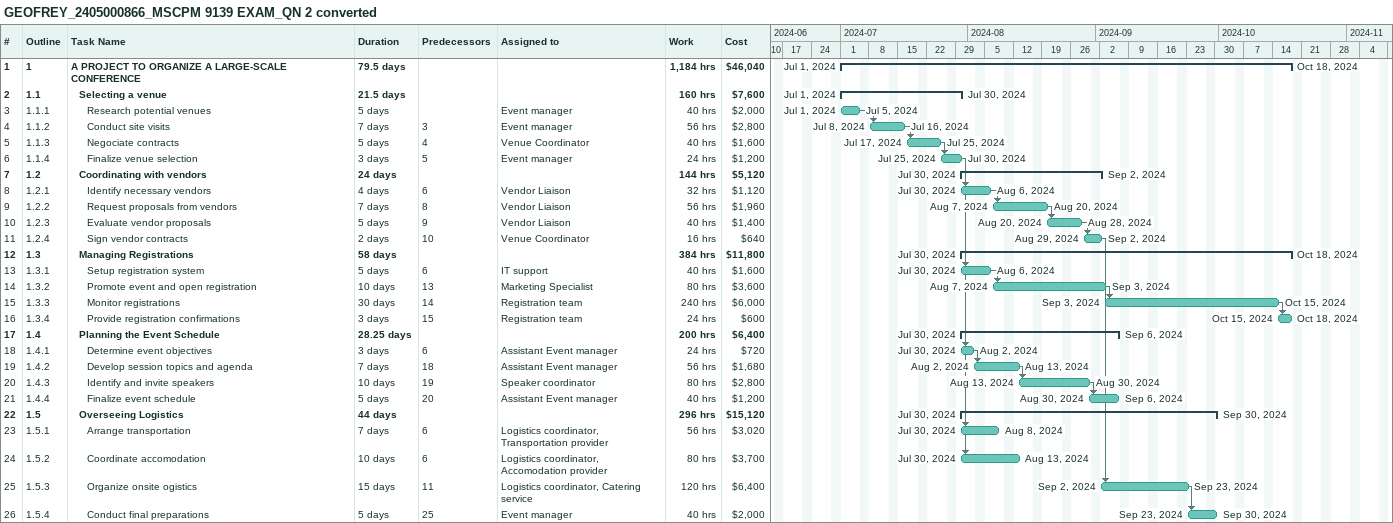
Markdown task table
GEOFREY_2405000866_MSCPM 9139 EXAM_QN 2 converted

| ID | WBS | Task | Duration | Start | Finish | Predecessors | Resources | Work (h) | Cost ($) |
|---|---|---|---|---|---|---|---|---|---|
| 1 | 1 | **A PROJECT TO ORGANIZE A LARGE-SCALE CONFERENCE** | 79.5d | 2024-07-01 | 2024-10-18 |  |  | 1184 | 46040 |
| 2 | 1.1 | **Selecting a venue** | 21.5d | 2024-07-01 | 2024-07-30 |  |  | 160 | 7600 |
| 3 | 1.1.1 | Research potential venues | 5d | 2024-07-01 | 2024-07-05 |  | Event manager | 40 | 2000 |
| 4 | 1.1.2 | Conduct site visits | 7d | 2024-07-08 | 2024-07-16 | 3 | Event manager | 56 | 2800 |
| 5 | 1.1.3 | Negociate contracts | 5d | 2024-07-17 | 2024-07-25 | 4 | Venue Coordinator | 40 | 1600 |
| 6 | 1.1.4 | Finalize venue selection | 3d | 2024-07-25 | 2024-07-30 | 5 | Event manager | 24 | 1200 |
| 7 | 1.2 | **Coordinating with vendors** | 24d | 2024-07-30 | 2024-09-02 |  |  | 144 | 5120 |
| 8 | 1.2.1 | Identify necessary vendors | 4d | 2024-07-30 | 2024-08-06 | 6 | Vendor Liaison | 32 | 1120 |
| 9 | 1.2.2 | Request proposals from vendors | 7d | 2024-08-07 | 2024-08-20 | 8 | Vendor Liaison | 56 | 1960 |
| 10 | 1.2.3 | Evaluate vendor proposals | 5d | 2024-08-20 | 2024-08-28 | 9 | Vendor Liaison | 40 | 1400 |
| 11 | 1.2.4 | Sign vendor contracts | 2d | 2024-08-29 | 2024-09-02 | 10 | Venue Coordinator | 16 | 640 |
| 12 | 1.3 | **Managing Registrations** | 58d | 2024-07-30 | 2024-10-18 |  |  | 384 | 11800 |
| 13 | 1.3.1 | Setup registration system | 5d | 2024-07-30 | 2024-08-06 | 6 | IT support | 40 | 1600 |
| 14 | 1.3.2 | Promote event and open registration | 10d | 2024-08-07 | 2024-09-03 | 13 | Marketing Specialist | 80 | 3600 |
| 15 | 1.3.3 | Monitor registrations | 30d | 2024-09-03 | 2024-10-15 | 14 | Registration team | 240 | 6000 |
| 16 | 1.3.4 | Provide registration confirmations | 3d | 2024-10-15 | 2024-10-18 | 15 | Registration team | 24 | 600 |
| 17 | 1.4 | **Planning the Event Schedule** | 28.25d | 2024-07-30 | 2024-09-06 |  |  | 200 | 6400 |
| 18 | 1.4.1 | Determine event objectives | 3d | 2024-07-30 | 2024-08-02 | 6 | Assistant Event manager | 24 | 720 |
| 19 | 1.4.2 | Develop session topics and agenda | 7d | 2024-08-02 | 2024-08-13 | 18 | Assistant Event manager | 56 | 1680 |
| 20 | 1.4.3 | Identify and invite speakers | 10d | 2024-08-13 | 2024-08-30 | 19 | Speaker coordinator | 80 | 2800 |
| 21 | 1.4.4 | Finalize event schedule | 5d | 2024-08-30 | 2024-09-06 | 20 | Assistant Event manager | 40 | 1200 |
| 22 | 1.5 | **Overseeing Logistics** | 44d | 2024-07-30 | 2024-09-30 |  |  | 296 | 15120 |
| 23 | 1.5.1 | Arrange transportation | 7d | 2024-07-30 | 2024-08-08 | 6 | Logistics coordinator, Transportation provider | 56 | 3020 |
| 24 | 1.5.2 | Coordinate accomodation | 10d | 2024-07-30 | 2024-08-13 | 6 | Logistics coordinator, Accomodation provider | 80 | 3700 |
| 25 | 1.5.3 | Organize onsite ogistics | 15d | 2024-09-02 | 2024-09-23 | 11 | Logistics coordinator, Catering service | 120 | 6400 |
| 26 | 1.5.4 | Conduct final preparations | 5d | 2024-09-23 | 2024-09-30 | 25 | Event manager | 40 | 2000 |
